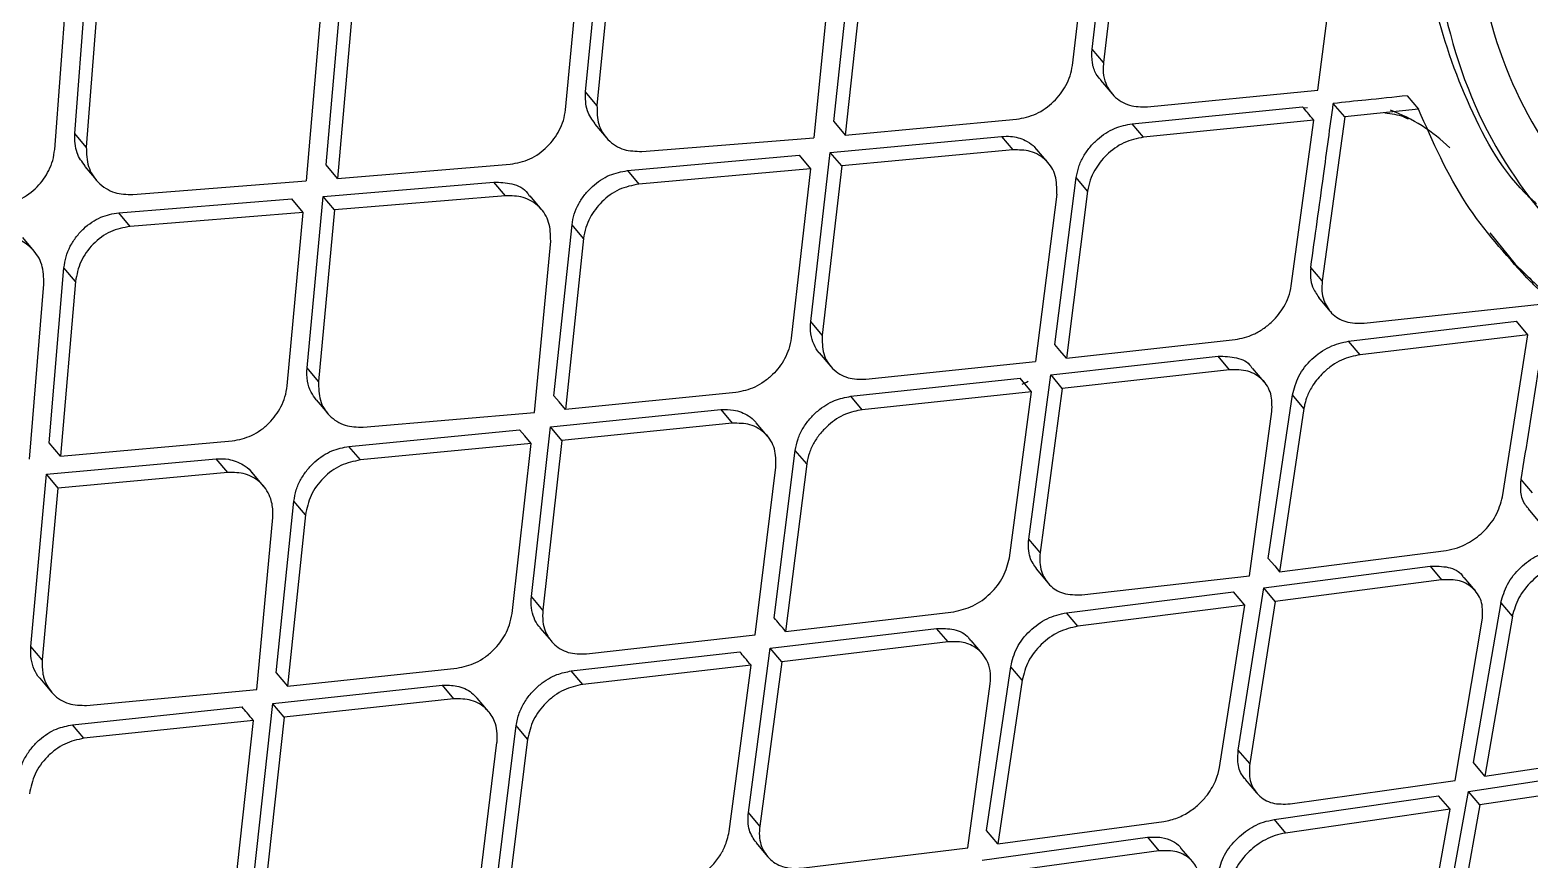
# Model space of a CAD drawing. Extents: x 0 to 84, y -21 to 126.
# Drawn here: x 11.04 to 12.407, y 64.522 to 65.278 of the extents above; entities that cross this region are included whole.
import ezdxf

# ---------------------------------------------------------------- set-up
doc = ezdxf.new("R2010")
doc.units = 0
doc.header["$MEASUREMENT"] = 0
doc.layers.add('1', color=4, linetype='Continuous')

# ---------------------------------------------------------------- blocks, each defined once
blk = doc.blocks.new('PRODIGY')
at = {"layer": '1', "color": 3, "linetype": 'Continuous', "lineweight": 25}
for p, q in [((12.0082, 65.2607), (12.0264, 65.4145)), ((12.0368, 65.4022), (12.0186, 65.2484)), ((11.9903, 65.2458), (12.0083, 65.3998)), ((11.5465, 65.2217), (11.5616, 65.3774)), ((12.214, 65.2234), (12.2337, 65.3755)), ((11.5282, 65.2054), (11.5433, 65.3628)), ((11.572, 65.365), (11.5569, 65.2093)), ((11.7727, 65.1947), (11.7896, 65.3499)), ((11.0809, 65.1838), (11.0931, 65.3445)), ((11.77, 65.3355), (11.7547, 65.1798)), ((11.8001, 65.3376), (11.7832, 65.1823)), ((11.0626, 65.1692), (11.0747, 65.3302)), ((11.1037, 65.3321), (11.0914, 65.1714)), ((11.3099, 65.1552), (11.3238, 65.314)), ((11.3055, 65.2995), (11.2917, 65.1405)), ((11.3343, 65.3015), (11.3203, 65.1428)), ((12.0186, 65.2484), (12.0082, 65.2607)), ((12.0159, 65.2324), (12.0264, 65.22)), ((12.0586, 65.2081), (12.214, 65.2234)), ((11.5569, 65.2093), (11.5465, 65.2217)), ((12.2385, 65.1988), (12.2281, 65.2111)), ((12.2955, 65.2182), (12.3058, 65.2058)), ((11.7832, 65.1823), (11.9394, 65.1967)), ((12.0448, 65.1927), (12.2, 65.2082)), ((12.2009, 65.2072), (12.2047, 65.2076)), ((12.2385, 65.1988), (12.218, 65.0495)), ((12.3058, 65.2058), (12.2385, 65.1988)), ((11.0914, 65.1714), (11.0808, 65.1838)), ((11.5549, 65.1924), (11.5653, 65.1801)), ((11.7727, 65.1947), (11.7832, 65.1823)), ((12.0552, 65.1803), (12.0448, 65.1927)), ((12.2104, 65.1959), (12.0552, 65.1803)), ((12.1898, 65.045), (12.2104, 65.1959)), ((11.5977, 65.1674), (11.7547, 65.1798)), ((11.7696, 65.1665), (11.9256, 65.1811)), ((11.9361, 65.1688), (11.78, 65.1542)), ((11.9256, 65.1811), (11.9361, 65.1688)), ((11.9683, 65.1569), (11.958, 65.1691)), ((11.3203, 65.1428), (11.3099, 65.1552)), ((11.3203, 65.1428), (11.4778, 65.1558)), ((11.5846, 65.15), (11.7412, 65.164)), ((11.7412, 65.164), (11.7516, 65.1516)), ((11.7518, 65.0123), (11.7696, 65.1665)), ((11.78, 65.1542), (11.7696, 65.1665)), ((11.0899, 65.1538), (11.1004, 65.1414)), ((11.5847, 65.15), (11.5951, 65.1376)), ((11.7516, 65.1516), (11.5951, 65.1376)), ((11.7516, 65.1516), (11.734, 64.9972)), ((11.78, 65.1542), (11.7622, 65)), ((11.9744, 64.9914), (11.9938, 65.1436)), ((12.0042, 65.1313), (11.9938, 65.1436)), ((11.1338, 65.1281), (11.2917, 65.1405)), ((11.3073, 65.1265), (11.463, 65.1395)), ((11.4735, 65.1271), (11.463, 65.1395)), ((11.976, 65.1285), (11.9567, 64.9761)), ((12.0042, 65.1313), (11.9848, 64.9791)), ((11.1209, 65.1116), (11.2787, 65.1242)), ((11.2891, 65.1117), (11.2787, 65.1242)), ((11.2926, 64.9702), (11.3073, 65.1265)), ((11.3177, 65.1141), (11.3031, 64.9578)), ((11.3177, 65.1141), (11.3073, 65.1265)), ((11.4735, 65.1271), (11.3177, 65.1141)), ((11.5063, 65.1145), (11.4959, 65.1269)), ((11.1314, 65.0991), (11.1209, 65.1116)), ((11.2891, 65.1117), (11.1314, 65.0991)), ((11.2745, 64.9538), (11.2891, 65.1117)), ((11.5177, 64.9446), (11.5342, 65.1004)), ((11.5446, 65.088), (11.5342, 65.1004)), ((11.0439, 65.0765), (11.0334, 65.089)), ((11.5446, 65.088), (11.5281, 64.9323)), ((12.3708, 65.0933), (12.394, 65.0646)), ((11.4999, 64.9295), (11.5147, 65.0858)), ((11.0575, 64.902), (11.071, 65.0613)), ((11.0815, 65.0489), (11.071, 65.0613)), ((12.218, 65.0495), (12.2076, 65.0618)), ((12.4044, 65.0523), (12.394, 65.0646)), ((11.0395, 64.8871), (11.0528, 65.0466)), ((11.0815, 65.0489), (11.068, 64.8896)), ((12.2147, 65.0342), (12.2251, 65.0219)), ((12.2562, 65.0108), (12.428, 65.0294)), ((11.7622, 65), (11.7518, 65.0123)), ((12.2421, 64.9945), (12.3951, 65.0127)), ((12.4055, 65.0004), (12.3951, 65.0127)), ((11.9848, 64.9791), (12.1388, 64.996)), ((12.2525, 64.9822), (12.2421, 64.9945)), ((12.4055, 65.0004), (12.2525, 64.9822)), ((12.3823, 64.8526), (12.4055, 65.0004)), ((11.7595, 64.9839), (11.77, 64.9715)), ((11.9707, 64.9639), (12.1232, 64.9808)), ((12.1336, 64.9685), (12.1232, 64.9808)), ((11.3031, 64.9578), (11.2926, 64.9702)), ((11.8021, 64.9598), (11.9567, 64.9761)), ((11.9505, 64.8142), (11.9707, 64.9639)), ((11.9811, 64.9515), (11.9708, 64.9638)), ((12.1336, 64.9685), (11.9811, 64.9515)), ((12.1652, 64.9574), (12.1548, 64.9697)), ((11.7883, 64.9443), (11.9427, 64.9608)), ((11.9531, 64.9485), (11.9427, 64.9608)), ((11.9811, 64.9515), (11.9609, 64.8019)), ((11.3009, 64.9411), (11.3115, 64.9286)), ((11.6835, 64.9477), (11.5281, 64.9323)), ((11.7987, 64.932), (11.7883, 64.9443)), ((11.9531, 64.9485), (11.7987, 64.932)), ((11.9329, 64.7972), (11.9531, 64.9485)), ((12.1689, 64.7966), (12.191, 64.9456)), ((12.2014, 64.9333), (12.191, 64.9456)), ((11.3437, 64.9162), (11.4999, 64.9295)), ((11.5146, 64.9164), (11.6698, 64.9321)), ((11.6698, 64.9321), (11.6802, 64.9197)), ((12.1516, 64.7808), (12.1722, 64.9303)), ((12.2014, 64.9333), (12.1792, 64.7843)), ((11.3307, 64.8986), (11.4864, 64.9137)), ((11.4972, 64.7618), (11.5146, 64.9164)), ((11.525, 64.9041), (11.5146, 64.9164)), ((11.6802, 64.9197), (11.525, 64.9041)), ((11.7124, 64.908), (11.702, 64.9202)), ((11.068, 64.8896), (11.0575, 64.902)), ((11.068, 64.8896), (11.2245, 64.9036)), ((11.3412, 64.8863), (11.3307, 64.8986)), ((11.4968, 64.9013), (11.3412, 64.8863)), ((11.4795, 64.7465), (11.4968, 64.9013)), ((11.525, 64.9041), (11.5076, 64.7495)), ((11.055, 64.8732), (11.2098, 64.8873)), ((11.2203, 64.8749), (11.2098, 64.8873)), ((11.7185, 64.7424), (11.7377, 64.8949)), ((11.7481, 64.8826), (11.7289, 64.73)), ((11.7481, 64.8826), (11.7377, 64.8949)), ((11.0408, 64.7164), (11.055, 64.8732)), ((11.055, 64.8731), (11.0655, 64.8607)), ((11.2203, 64.8749), (11.0655, 64.8607)), ((11.253, 64.8625), (11.2426, 64.8748)), ((11.701, 64.7268), (11.72, 64.8796)), ((12.4098, 64.8562), (12.3994, 64.8685)), ((11.0655, 64.8607), (11.0512, 64.704)), ((11.2645, 64.6924), (11.2807, 64.8486)), ((11.2911, 64.8362), (11.2807, 64.8486)), ((12.4058, 64.8417), (12.4162, 64.8294)), ((11.2468, 64.6771), (11.2614, 64.8338)), ((11.2911, 64.8362), (11.2749, 64.6801)), ((11.9609, 64.8019), (11.9505, 64.8142)), ((12.1792, 64.7843), (12.3311, 64.8038)), ((11.9576, 64.7866), (11.968, 64.7743)), ((12.1647, 64.7697), (12.3164, 64.7894)), ((12.3164, 64.7894), (12.3268, 64.7771)), ((11.9989, 64.7634), (12.1516, 64.7808)), ((12.3268, 64.7771), (12.1751, 64.7574)), ((12.3577, 64.7669), (12.3473, 64.7792)), ((11.9849, 64.7471), (12.1371, 64.7661)), ((12.1475, 64.7538), (12.1371, 64.7661)), ((12.1415, 64.6219), (12.1647, 64.7697)), ((12.1751, 64.7574), (12.1648, 64.7696)), ((11.7289, 64.73), (11.8822, 64.7479)), ((11.9952, 64.7348), (11.9849, 64.7471)), ((12.1475, 64.7538), (11.9952, 64.7348)), ((12.1245, 64.6059), (12.1475, 64.7538)), ((12.1751, 64.7574), (12.1519, 64.6096)), ((12.356, 64.6105), (12.381, 64.7563)), ((12.3914, 64.7439), (12.381, 64.7562)), ((11.5049, 64.7334), (11.5153, 64.7211)), ((11.7149, 64.7148), (11.8665, 64.7327)), ((11.8769, 64.7204), (11.8665, 64.7327)), ((12.3392, 64.5942), (12.3639, 64.7402)), ((12.3914, 64.7439), (12.3664, 64.5982)), ((11.5473, 64.7095), (11.701, 64.7268)), ((11.8769, 64.7204), (11.7253, 64.7024)), ((11.9083, 64.7096), (11.8979, 64.7218)), ((11.0512, 64.704), (11.0408, 64.7164)), ((11.5335, 64.694), (11.6871, 64.7115)), ((11.6949, 64.5649), (11.7149, 64.7148)), ((11.7253, 64.7024), (11.7149, 64.7147)), ((11.2645, 64.6924), (11.2749, 64.6801)), ((11.2749, 64.6801), (11.4293, 64.6966)), ((11.5439, 64.6817), (11.5335, 64.694)), ((11.6975, 64.6992), (11.5439, 64.6817)), ((11.6774, 64.5477), (11.6975, 64.6992)), ((11.7253, 64.7024), (11.7053, 64.5526)), ((11.912, 64.5487), (11.9341, 64.6979)), ((11.9445, 64.6856), (11.9341, 64.6979)), ((11.0491, 64.6873), (11.0596, 64.6748)), ((11.0917, 64.6626), (11.2468, 64.6771)), ((11.2615, 64.6642), (11.4157, 64.6809)), ((11.4157, 64.6809), (11.4261, 64.6686)), ((11.8949, 64.5327), (11.9154, 64.6824)), ((11.9445, 64.6856), (11.9224, 64.5364)), ((11.2443, 64.5092), (11.2615, 64.6642)), ((11.2719, 64.6518), (11.2615, 64.6641)), ((11.4261, 64.6686), (11.2719, 64.6518)), ((11.4581, 64.657), (11.4477, 64.6693)), ((11.0787, 64.645), (11.2334, 64.6612)), ((11.2719, 64.6518), (11.2547, 64.4969)), ((11.0892, 64.6326), (11.0788, 64.6449)), ((11.2438, 64.6488), (11.0892, 64.6326)), ((11.2269, 64.4937), (11.2438, 64.6488)), ((11.4642, 64.4914), (11.4832, 64.6442)), ((11.4936, 64.6318), (11.4832, 64.6442)), ((11.4469, 64.4757), (11.4657, 64.6287)), ((11.4936, 64.6318), (11.4746, 64.4791)), ((12.1519, 64.6096), (12.1415, 64.6219)), ((12.3664, 64.5982), (12.356, 64.6105)), ((12.3664, 64.5982), (12.5161, 64.6204)), ((12.1478, 64.5952), (12.1582, 64.5828)), ((12.3514, 64.5842), (12.4994, 64.6064)), ((12.1889, 64.5728), (12.3392, 64.5942)), ((12.3255, 64.4412), (12.3514, 64.5842)), ((12.3618, 64.5719), (12.3514, 64.5842)), ((12.5098, 64.594), (12.3618, 64.5719)), ((12.1741, 64.5586), (12.3241, 64.5802)), ((12.3346, 64.5679), (12.1845, 64.5462)), ((12.3086, 64.4233), (12.3346, 64.5679)), ((12.3346, 64.5679), (12.3241, 64.5802)), ((12.3618, 64.5719), (12.3359, 64.4289)), ((11.7053, 64.5526), (11.6949, 64.5649)), ((11.9224, 64.5364), (12.0735, 64.5568)), ((12.1741, 64.5585), (12.1845, 64.5462)), ((11.9079, 64.5217), (12.0589, 64.5424)), ((11.9224, 64.5364), (11.912, 64.5487)), ((12.0589, 64.5424), (12.0692, 64.5301)), ((11.7019, 64.5373), (11.7123, 64.525)), ((11.7431, 64.5143), (11.8949, 64.5327)), ((12.0692, 64.5301), (11.9183, 64.5094)), ((12.1, 64.5199), (12.0895, 64.5323))]:
    blk.add_line(p, q, dxfattribs=at)
at = {"layer": '1', "color": 3, "linetype": 'Continuous', "lineweight": 25, "flags": 128}
for points in [[(11.9848, 64.9791), (11.9789, 64.986), (11.9744, 64.9914)], [(11.9445, 64.9552), (11.9486, 64.9573), (11.9501, 64.9581)], [(11.5281, 64.9323), (11.5223, 64.9392), (11.5177, 64.9446)], [(11.4968, 64.9013), (11.491, 64.9082), (11.4864, 64.9137)], [(12.1689, 64.7966), (12.1747, 64.7897), (12.1792, 64.7843)], [(11.5076, 64.7495), (11.5017, 64.7564), (11.4972, 64.7618)]]:
    blk.add_lwpolyline(points, dxfattribs=at)
at = {"layer": '1', "color": 3, "linetype": 'Continuous', "lineweight": 25}
blk.add_arc((12.2282, 65.063), 0.1511, 45.4481, 69.8765, dxfattribs=at)
for points, knots in [([(9.9071, 61.4994), (10.0344, 61.6178), (10.2936, 61.8591), (10.674, 62.2138), (11.0381, 62.5536), (11.3708, 62.8642), (11.6721, 63.1456), (11.9421, 63.3978), (12.2073, 63.6454), (12.4768, 63.8969), (12.7617, 64.1627), (13.0468, 64.4283), (13.3194, 64.6822), (13.5794, 64.9241), (13.829, 65.1563), (14.0937, 65.4023), (14.3852, 65.673), (14.7122, 65.9766), (15.0677, 66.3063), (15.4502, 66.6609), (15.8584, 67.0394), (16.2987, 67.448), (16.7561, 67.8725), (17.0665, 68.1614), (17.2195, 68.3038)], [0, 0, 0, 0, 0.052205, 0.106329, 0.156158, 0.201702, 0.242965, 0.279941, 0.312633, 0.351893, 0.390616, 0.429625, 0.468921, 0.502488, 0.536262, 0.571311, 0.611052, 0.65574, 0.705379, 0.756722, 0.812476, 0.872629, 0.937199, 1, 1, 1, 1]), ([(18.6647, 67.4283), (18.3332, 67.2006), (17.6736, 66.7476), (16.7295, 66.0094), (15.8109, 65.2516), (14.9176, 64.4679), (14.0492, 63.67), (13.2016, 62.8605), (12.3829, 62.0294), (11.5877, 61.1661), (11.0913, 60.5598), (10.8417, 60.2549)], [0, 0, 0, 0, 0.113392, 0.225638, 0.337341, 0.448782, 0.560232, 0.669481, 0.778832, 0.888787, 1, 1, 1, 1]), ([(19.1252, 66.9306), (18.9895, 66.8481), (18.7154, 66.6813), (18.3058, 66.4177), (17.8928, 66.1409), (17.4774, 65.8497), (17.0718, 65.5528), (16.6068, 65.1982), (16.0781, 64.7748), (15.4721, 64.2613), (14.935, 63.7807), (14.4755, 63.352), (14.1031, 62.9927), (13.7483, 62.6382), (13.411, 62.2891), (13.081, 61.9352), (12.6875, 61.4971), (12.2391, 60.9706), (11.7529, 60.3642), (11.4503, 59.9542), (11.3012, 59.7521)], [0, 0, 0, 0, 0.044709, 0.090349, 0.13691, 0.184379, 0.232745, 0.277954, 0.348418, 0.422679, 0.500679, 0.550525, 0.598903, 0.645795, 0.691185, 0.735062, 0.781563, 0.856423, 0.929252, 1, 1, 1, 1]), ([(12.4134, 65.1195), (12.4098, 65.1229), (12.3823, 65.1482), (12.348, 65.2125), (12.3146, 65.3097), (12.3048, 65.4183), (12.3175, 65.5319), (12.3525, 65.6462), (12.4088, 65.756), (12.4846, 65.8573), (12.5769, 65.9457), (12.6823, 66.0183), (12.7966, 66.0721), (12.9153, 66.1053), (13.0336, 66.117), (13.1464, 66.1072), (13.2499, 66.0765), (13.3366, 66.025), (13.3892, 65.9828), (13.406, 65.9553), (13.4061, 65.9551)], [0, 0, 0, 0, 0.009404, 0.071438, 0.133111, 0.195129, 0.256964, 0.318798, 0.380803, 0.442482, 0.504527, 0.566259, 0.628177, 0.690145, 0.751898, 0.813932, 0.875594, 0.937608, 0.999438, 1, 1, 1, 1]), ([(13.4428, 65.4517), (13.417, 65.4047), (13.3654, 65.3109), (13.2488, 65.1853), (13.1131, 65.0816), (12.9638, 65.0077), (12.8115, 64.9694), (12.6657, 64.9701), (12.5359, 65.0104), (12.4299, 65.0877), (12.3549, 65.1975), (12.3162, 65.3323), (12.3174, 65.4821), (12.3591, 65.6354), (12.4388, 65.7811), (12.5519, 65.9086), (12.6903, 66.0094), (12.8449, 66.0767), (13.0044, 66.1066), (13.1573, 66.098), (13.2925, 66.0518), (13.4002, 65.972), (13.4733, 65.8645), (13.5058, 65.7363), (13.4994, 65.5953), (13.4617, 65.4995), (13.4428, 65.4517)], [0, 0, 0, 0, 0.041607, 0.083242, 0.124869, 0.166464, 0.208051, 0.249701, 0.291426, 0.333201, 0.37497, 0.4167, 0.458391, 0.500024, 0.541607, 0.583193, 0.624799, 0.666416, 0.708056, 0.749714, 0.791382, 0.833125, 0.874939, 0.916728, 0.958401, 1, 1, 1, 1]), ([(13.4108, 65.456), (13.3867, 65.4119), (13.3383, 65.3237), (13.2289, 65.2058), (13.1014, 65.1085), (12.9612, 65.0393), (12.8181, 65.0036), (12.681, 65.0046), (12.559, 65.0427), (12.4595, 65.1153), (12.3891, 65.2183), (12.353, 65.3446), (12.3543, 65.4849), (12.3936, 65.6285), (12.4685, 65.7651), (12.5746, 65.8847), (12.7046, 65.9794), (12.8495, 66.0427), (12.999, 66.071), (13.1423, 66.0632), (13.269, 66.02), (13.3701, 65.9452), (13.4388, 65.8441), (13.4695, 65.7236), (13.4637, 65.591), (13.4284, 65.501), (13.4108, 65.456)], [0, 0, 0, 0, 0.04161, 0.083271, 0.124923, 0.166513, 0.208078, 0.24971, 0.291446, 0.33324, 0.375013, 0.41673, 0.458406, 0.500035, 0.541625, 0.583217, 0.624827, 0.666452, 0.708096, 0.749746, 0.791398, 0.83314, 0.874969, 0.916762, 0.958421, 1, 1, 1, 1]), ([(12.0161, 65.2326), (12.0147, 65.2343), (12.011, 65.2387), (12.0078, 65.2483), (12.0081, 65.2565), (12.0082, 65.2607)], [0, 0, 0, 0, 0.231321, 0.597074, 1, 1, 1, 1]), ([(11.9394, 65.1967), (11.9454, 65.1979), (11.9575, 65.2004), (11.9737, 65.212), (11.9835, 65.2249), (11.9886, 65.2364), (11.9897, 65.2426), (11.9903, 65.2458)], [0, 0, 0, 0, 0.250153, 0.499253, 0.7367, 0.865244, 1, 1, 1, 1]), ([(12.0186, 65.2484), (12.0185, 65.2462), (12.018, 65.2404), (12.0199, 65.2294), (12.0259, 65.2193), (12.0345, 65.2127), (12.0444, 65.2082), (12.0531, 65.2081), (12.0586, 65.2081)], [0, 0, 0, 0, 0.093391, 0.250691, 0.499941, 0.634934, 0.763452, 1, 1, 1, 1]), ([(11.5553, 65.1927), (11.5525, 65.1965), (11.5464, 65.2046), (11.5464, 65.2157), (11.5465, 65.2217)], [0, 0, 0, 0, 0.457675, 1, 1, 1, 1]), ([(12.2076, 65.0618), (12.2115, 65.0896), (12.2184, 65.1393), (12.2252, 65.1892), (12.2281, 65.2111)], [0, 0, 0, 0, 0.559997, 1, 1, 1, 1]), ([(12.2955, 65.2182), (12.2829, 65.2168), (12.2605, 65.2145), (12.238, 65.2122), (12.2281, 65.2111)], [0, 0, 0, 0, 0.560001, 1, 1, 1, 1]), ([(11.4778, 65.1558), (11.4839, 65.1569), (11.496, 65.1593), (11.5121, 65.171), (11.5217, 65.1841), (11.5267, 65.1958), (11.5277, 65.2022), (11.5282, 65.2054)], [0, 0, 0, 0, 0.249133, 0.499387, 0.735144, 0.864043, 1, 1, 1, 1]), ([(11.5569, 65.2093), (11.557, 65.2034), (11.5572, 65.1916), (11.5648, 65.1795), (11.5735, 65.1726), (11.5836, 65.1678), (11.5922, 65.1676), (11.5977, 65.1674)], [0, 0, 0, 0, 0.249772, 0.499296, 0.636024, 0.765204, 1, 1, 1, 1]), ([(12.2104, 65.1959), (12.2084, 65.1982), (12.205, 65.2023), (12.2015, 65.2064), (12.2, 65.2082)], [0, 0, 0, 0, 0.5600151, 1, 1, 1, 1]), ([(12.275, 65.2026), (12.2811, 65.2018), (12.2893, 65.2008), (12.295, 65.1977), (12.2964, 65.197)], [0, 0, 0, 0, 0.750469, 1, 1, 1, 1]), ([(12.4044, 65.0523), (12.3849, 65.0739), (12.3442, 65.1187), (12.319, 65.1761), (12.3058, 65.2058)], [0, 0, 0, 0, 0.480998, 1, 1, 1, 1]), ([(11.0904, 65.1541), (11.0875, 65.1579), (11.0811, 65.1663), (11.0809, 65.1776), (11.0808, 65.1838)], [0, 0, 0, 0, 0.453158, 1, 1, 1, 1]), ([(11.9938, 65.1436), (11.9945, 65.1469), (11.9957, 65.1534), (12.0001, 65.1628), (12.0059, 65.1712), (12.015, 65.1806), (12.0282, 65.1894), (12.0394, 65.1916), (12.0448, 65.1927)], [0, 0, 0, 0, 0.140702, 0.276989, 0.408844, 0.536281, 0.77681, 1, 1, 1, 1]), ([(11.0127, 65.1189), (11.0188, 65.1201), (11.031, 65.1224), (11.047, 65.1342), (11.0565, 65.1475), (11.0612, 65.1594), (11.0621, 65.1659), (11.0626, 65.1692)], [0, 0, 0, 0, 0.248773, 0.499587, 0.733972, 0.863105, 1, 1, 1, 1]), ([(11.0914, 65.1714), (11.0916, 65.1653), (11.092, 65.1532), (11.1, 65.1407), (11.109, 65.1335), (11.1194, 65.1286), (11.1281, 65.1283), (11.1338, 65.1281)], [0, 0, 0, 0, 0.249576, 0.49907, 0.636249, 0.765602, 1, 1, 1, 1]), ([(11.9256, 65.1811), (11.9285, 65.1812), (11.9361, 65.1815), (11.9461, 65.1785), (11.9539, 65.1738), (11.9567, 65.1702), (11.9577, 65.1689)], [0, 0, 0, 0, 0.218409, 0.598577, 0.850215, 1, 1, 1, 1]), ([(11.976, 65.1285), (11.9761, 65.1343), (11.9761, 65.1458), (11.9687, 65.1577), (11.96, 65.1643), (11.95, 65.1687), (11.9415, 65.1688), (11.9361, 65.1688)], [0, 0, 0, 0, 0.249858, 0.499345, 0.639015, 0.769172, 1, 1, 1, 1]), ([(12.0552, 65.1803), (12.0491, 65.1791), (12.0371, 65.1766), (12.0212, 65.1651), (12.0115, 65.1526), (12.0061, 65.1411), (12.0049, 65.1347), (12.0042, 65.1313)], [0, 0, 0, 0, 0.251327, 0.499125, 0.724404, 0.856026, 1, 1, 1, 1]), ([(11.5342, 65.1004), (11.5347, 65.1037), (11.5358, 65.1103), (11.54, 65.1197), (11.5456, 65.1283), (11.5546, 65.1378), (11.5678, 65.1468), (11.5792, 65.1489), (11.5846, 65.15)], [0, 0, 0, 0, 0.139312, 0.274553, 0.40573, 0.532895, 0.774203, 1, 1, 1, 1]), ([(11.463, 65.1395), (11.4685, 65.1393), (11.48, 65.1389), (11.4915, 65.1333), (11.4948, 65.1275), (11.4954, 65.1265)], [0, 0, 0, 0, 0.43469, 0.906394, 1, 1, 1, 1]), ([(11.5951, 65.1376), (11.589, 65.1364), (11.5769, 65.134), (11.5609, 65.1224), (11.5514, 65.1095), (11.5463, 65.0978), (11.5452, 65.0914), (11.5446, 65.088)], [0, 0, 0, 0, 0.250706, 0.499281, 0.728501, 0.859055, 1, 1, 1, 1]), ([(11.5147, 65.0858), (11.5146, 65.0916), (11.5143, 65.1034), (11.5066, 65.1154), (11.4977, 65.1222), (11.4876, 65.1269), (11.479, 65.127), (11.4735, 65.1271)], [0, 0, 0, 0, 0.249723, 0.49923, 0.638369, 0.768345, 1, 1, 1, 1]), ([(11.071, 65.0613), (11.0715, 65.0647), (11.0725, 65.0714), (11.0765, 65.081), (11.082, 65.0897), (11.0908, 65.0994), (11.104, 65.1085), (11.1154, 65.1106), (11.1209, 65.1116)], [0, 0, 0, 0, 0.139539, 0.274883, 0.406055, 0.533142, 0.774205, 1, 1, 1, 1]), ([(11.0528, 65.0466), (11.0526, 65.0527), (11.0522, 65.0648), (11.0435, 65.0784), (11.0324, 65.0863), (11.0223, 65.0895), (11.0151, 65.0903), (11.0116, 65.0899), (11.0105, 65.0898)], [0, 0, 0, 0, 0.249429, 0.498599, 0.699188, 0.849669, 0.949878, 1, 1, 1, 1]), ([(11.1314, 65.0991), (11.1253, 65.0979), (11.1131, 65.0956), (11.0969, 65.0835), (11.0851, 65.0673), (11.0827, 65.055), (11.0815, 65.0489)], [0, 0, 0, 0, 0.250651, 0.500188, 0.749842, 1, 1, 1, 1]), ([(12.2076, 65.0618), (12.2074, 65.0586), (12.2069, 65.0524), (12.2089, 65.0427), (12.2128, 65.0375), (12.215, 65.0344)], [0, 0, 0, 0, 0.3092567, 0.5928392, 1, 1, 1, 1]), ([(12.394, 65.0646), (12.3984, 65.0603), (12.4063, 65.0527), (12.4142, 65.0451), (12.4176, 65.0417)], [0, 0, 0, 0, 0.56003, 1, 1, 1, 1]), ([(12.218, 65.0495), (12.2178, 65.0463), (12.2173, 65.0402), (12.2196, 65.0298), (12.226, 65.0192), (12.239, 65.0109), (12.2504, 65.0108), (12.2562, 65.0108)], [0, 0, 0, 0, 0.14025, 0.270661, 0.500914, 0.748065, 1, 1, 1, 1]), ([(12.428, 65.0294), (12.4236, 65.0337), (12.4157, 65.0413), (12.4079, 65.0489), (12.4044, 65.0523)], [0, 0, 0, 0, 0.559999, 1, 1, 1, 1]), ([(12.1388, 64.996), (12.1444, 64.9972), (12.1531, 64.999), (12.1643, 65.0056), (12.1743, 65.0136), (12.1823, 65.0238), (12.1878, 65.0351), (12.1892, 65.0416), (12.1898, 65.045)], [0, 0, 0, 0, 0.233472, 0.362638, 0.499779, 0.720696, 0.853147, 1, 1, 1, 1]), ([(12.3994, 64.8685), (12.4044, 64.8997), (12.413, 64.9531), (12.4213, 65.0068), (12.4248, 65.0291)], [0, 0, 0, 0, 0.584738, 1, 1, 1, 1]), ([(11.7595, 64.9839), (11.7595, 64.9839), (11.7574, 64.9861), (11.7544, 64.9916), (11.7513, 65.0011), (11.7516, 65.0085), (11.7518, 65.0123)], [0, 0, 0, 0, 0.0006771, 0.3095129, 0.642604, 1, 1, 1, 1]), ([(11.734, 64.9972), (11.7334, 64.9939), (11.7323, 64.9875), (11.7271, 64.976), (11.7193, 64.9656), (11.7095, 64.9575), (11.6983, 64.9507), (11.6894, 64.9489), (11.6835, 64.9477)], [0, 0, 0, 0, 0.138968, 0.268808, 0.50013, 0.629142, 0.755728, 1, 1, 1, 1]), ([(11.7622, 65), (11.7622, 64.9942), (11.7622, 64.9826), (11.7695, 64.9709), (11.778, 64.9644), (11.7878, 64.9598), (11.7965, 64.9598), (11.8021, 64.9598)], [0, 0, 0, 0, 0.24991, 0.499419, 0.631184, 0.758696, 1, 1, 1, 1]), ([(12.191, 64.9456), (12.1925, 64.9514), (12.1955, 64.963), (12.208, 64.9786), (12.2243, 64.9905), (12.2361, 64.9932), (12.2421, 64.9945)], [0, 0, 0, 0, 0.249992, 0.499989, 0.750017, 1, 1, 1, 1]), ([(12.1232, 64.9808), (12.1288, 64.9807), (12.1402, 64.9805), (12.1511, 64.9753), (12.1539, 64.9701), (12.1544, 64.9693)], [0, 0, 0, 0, 0.459433, 0.918862, 1, 1, 1, 1]), ([(12.2525, 64.9822), (12.2468, 64.981), (12.2381, 64.9791), (12.2269, 64.9725), (12.2177, 64.965), (12.2098, 64.9555), (12.2046, 64.9456), (12.2023, 64.9385), (12.2017, 64.9347), (12.2014, 64.9333)], [0, 0, 0, 0, 0.23713, 0.365282, 0.49946, 0.689013, 0.835746, 0.939438, 1, 1, 1, 1]), ([(13.4874, 64.9679), (13.0503, 64.5586), (12.3785, 63.9295), (11.1802, 62.783), (10.4172, 62.0482), (9.8858, 61.5364)], [0, 0, 0, 0, 0.360925, 0.554871, 1, 1, 1, 1]), ([(11.301, 64.9412), (11.2994, 64.9434), (11.2956, 64.9483), (11.2924, 64.9582), (11.2925, 64.9661), (11.2926, 64.9702)], [0, 0, 0, 0, 0.2777445, 0.6238045, 1, 1, 1, 1]), ([(12.1722, 64.9303), (12.1723, 64.9359), (12.1725, 64.947), (12.1642, 64.9601), (12.1509, 64.9684), (12.1393, 64.9685), (12.1336, 64.9685)], [0, 0, 0, 0, 0.250014, 0.500002, 0.74999, 1, 1, 1, 1]), ([(11.2245, 64.9036), (11.2305, 64.9048), (11.2395, 64.9066), (11.2507, 64.9134), (11.2604, 64.9216), (11.268, 64.9322), (11.273, 64.944), (11.274, 64.9504), (11.2745, 64.9538)], [0, 0, 0, 0, 0.24606, 0.372156, 0.500019, 0.731441, 0.861176, 1, 1, 1, 1]), ([(11.3031, 64.9578), (11.3032, 64.9519), (11.3034, 64.9402), (11.3109, 64.9281), (11.3195, 64.9213), (11.3295, 64.9165), (11.3381, 64.9163), (11.3437, 64.9162)], [0, 0, 0, 0, 0.249791, 0.499296, 0.633421, 0.76172, 1, 1, 1, 1]), ([(11.7377, 64.8949), (11.7384, 64.8984), (11.7397, 64.9053), (11.7444, 64.9151), (11.7506, 64.9237), (11.7599, 64.933), (11.7727, 64.9412), (11.7833, 64.9433), (11.7883, 64.9443)], [0, 0, 0, 0, 0.149802, 0.29257, 0.428301, 0.557022, 0.792371, 1, 1, 1, 1]), ([(11.6698, 64.9321), (11.6738, 64.9322), (11.683, 64.9324), (11.6935, 64.9278), (11.7, 64.9231), (11.7017, 64.9205), (11.7019, 64.9202)], [0, 0, 0, 0, 0.311527, 0.722752, 0.966848, 1, 1, 1, 1]), ([(11.7987, 64.932), (11.7935, 64.931), (11.7827, 64.9288), (11.7697, 64.9202), (11.7605, 64.9108), (11.7546, 64.9023), (11.75, 64.8927), (11.7487, 64.886), (11.7481, 64.8826)], [0, 0, 0, 0, 0.215417, 0.453363, 0.581442, 0.715231, 0.85476, 1, 1, 1, 1]), ([(11.72, 64.8796), (11.7201, 64.8854), (11.7201, 64.8969), (11.7128, 64.9087), (11.7042, 64.9152), (11.6943, 64.9197), (11.6858, 64.9197), (11.6802, 64.9197)], [0, 0, 0, 0, 0.249888, 0.49943, 0.634658, 0.763364, 1, 1, 1, 1]), ([(11.2807, 64.8486), (11.2812, 64.852), (11.2823, 64.8588), (11.2867, 64.8686), (11.2925, 64.8773), (11.3016, 64.8867), (11.3145, 64.8955), (11.3255, 64.8976), (11.3307, 64.8986)], [0, 0, 0, 0, 0.144706, 0.283796, 0.417301, 0.545226, 0.783429, 1, 1, 1, 1]), ([(11.2098, 64.8873), (11.2136, 64.8873), (11.2225, 64.8875), (11.2331, 64.883), (11.24, 64.8782), (11.242, 64.8752), (11.2424, 64.8746)], [0, 0, 0, 0, 0.2908236, 0.6934029, 0.9376961, 1, 1, 1, 1]), ([(11.3412, 64.8863), (11.3351, 64.885), (11.3231, 64.8825), (11.3069, 64.8705), (11.2949, 64.8543), (11.2924, 64.8422), (11.2911, 64.8362)], [0, 0, 0, 0, 0.24874, 0.499993, 0.749901, 1, 1, 1, 1]), ([(11.2614, 64.8338), (11.2614, 64.8338), (11.2614, 64.834), (11.2614, 64.8344), (11.2615, 64.836), (11.2616, 64.8417), (11.2599, 64.8526), (11.2533, 64.8633), (11.2445, 64.8701), (11.2344, 64.8747), (11.2258, 64.8748), (11.2203, 64.8749)], [0, 0, 0, 0, 0.002179, 0.006175, 0.019547, 0.067874, 0.250463, 0.499729, 0.635765, 0.76463, 1, 1, 1, 1]), ([(12.406, 64.8419), (12.4048, 64.8433), (12.401, 64.8479), (12.3984, 64.8572), (12.3991, 64.8652), (12.3994, 64.8685)], [0, 0, 0, 0, 0.205948, 0.676274, 1, 1, 1, 1]), ([(12.3311, 64.8038), (12.3345, 64.8045), (12.341, 64.8058), (12.3526, 64.811), (12.3654, 64.8203), (12.3775, 64.8354), (12.3807, 64.8468), (12.3823, 64.8526)], [0, 0, 0, 0, 0.146209, 0.278513, 0.500506, 0.746303, 1, 1, 1, 1]), ([(11.958, 64.7869), (11.9555, 64.7903), (11.9498, 64.7978), (11.9503, 64.8084), (11.9505, 64.8142)], [0, 0, 0, 0, 0.446409, 1, 1, 1, 1]), ([(11.9609, 64.8019), (11.9607, 64.7989), (11.9602, 64.793), (11.9623, 64.7825), (11.9687, 64.7717), (11.9817, 64.7634), (11.9931, 64.7634), (11.9989, 64.7634)], [0, 0, 0, 0, 0.134282, 0.262692, 0.500898, 0.744191, 1, 1, 1, 1]), ([(12.3809, 64.7563), (12.3825, 64.7619), (12.3857, 64.7732), (12.3981, 64.7886), (12.4113, 64.7981), (12.4229, 64.8032), (12.429, 64.8044), (12.4322, 64.805)], [0, 0, 0, 0, 0.247232, 0.499481, 0.737299, 0.86567, 1, 1, 1, 1]), ([(11.8822, 64.7479), (11.8881, 64.7493), (11.8999, 64.7521), (11.9161, 64.764), (11.9284, 64.7797), (11.9314, 64.7914), (11.9329, 64.7972)], [0, 0, 0, 0, 0.250013, 0.49999, 0.749995, 1, 1, 1, 1]), ([(12.3164, 64.7894), (12.322, 64.7895), (12.3332, 64.7895), (12.3438, 64.7846), (12.3465, 64.7796), (12.3469, 64.7789)], [0, 0, 0, 0, 0.462239, 0.924497, 1, 1, 1, 1]), ([(12.4426, 64.7926), (12.4395, 64.792), (12.4334, 64.7909), (12.4218, 64.7859), (12.4085, 64.7764), (12.3961, 64.7609), (12.3929, 64.7495), (12.3913, 64.7439)], [0, 0, 0, 0, 0.132789, 0.26065, 0.500394, 0.753206, 1, 1, 1, 1]), ([(12.3639, 64.7402), (12.3642, 64.7457), (12.3648, 64.7566), (12.3569, 64.7694), (12.3439, 64.7774), (12.3325, 64.7772), (12.3268, 64.7771)], [0, 0, 0, 0, 0.250007, 0.500006, 0.749993, 1, 1, 1, 1]), ([(11.505, 64.7336), (11.5046, 64.734), (11.5021, 64.7364), (11.4993, 64.7423), (11.4966, 64.7514), (11.497, 64.7583), (11.4972, 64.7618)], [0, 0, 0, 0, 0.060223, 0.357078, 0.670337, 1, 1, 1, 1]), ([(11.4293, 64.6966), (11.4351, 64.6978), (11.4439, 64.6997), (11.4551, 64.7065), (11.4647, 64.7145), (11.4724, 64.7248), (11.4777, 64.7364), (11.4789, 64.743), (11.4795, 64.7465)], [0, 0, 0, 0, 0.240783, 0.368155, 0.499804, 0.721251, 0.853573, 1, 1, 1, 1]), ([(11.5076, 64.7495), (11.5074, 64.7459), (11.5071, 64.7392), (11.5099, 64.7286), (11.5154, 64.72), (11.5231, 64.714), (11.5329, 64.7095), (11.5416, 64.7095), (11.5473, 64.7095)], [0, 0, 0, 0, 0.15266, 0.287073, 0.50027, 0.628985, 0.755363, 1, 1, 1, 1]), ([(11.9341, 64.6979), (11.9355, 64.7037), (11.9385, 64.7154), (11.9509, 64.731), (11.9671, 64.7429), (11.9789, 64.7457), (11.9849, 64.7471)], [0, 0, 0, 0, 0.249996, 0.499998, 0.749989, 1, 1, 1, 1]), ([(11.7289, 64.73), (11.727, 64.7323), (11.7235, 64.7364), (11.72, 64.7405), (11.7185, 64.7424)], [0, 0, 0, 0, 0.560023, 1, 1, 1, 1]), ([(11.8665, 64.7327), (11.8719, 64.7327), (11.8828, 64.7327), (11.8937, 64.7278), (11.8968, 64.7224), (11.8974, 64.7214)], [0, 0, 0, 0, 0.43864, 0.891035, 1, 1, 1, 1]), ([(11.9952, 64.7348), (11.9893, 64.7334), (11.9775, 64.7306), (11.9613, 64.7187), (11.9489, 64.703), (11.9459, 64.6914), (11.9445, 64.6856)], [0, 0, 0, 0, 0.249984, 0.499999, 0.750001, 1, 1, 1, 1]), ([(11.9154, 64.6824), (11.9156, 64.6864), (11.916, 64.6942), (11.9125, 64.704), (11.9072, 64.7113), (11.8992, 64.7175), (11.8889, 64.7211), (11.8804, 64.7206), (11.8769, 64.7204)], [0, 0, 0, 0, 0.180531, 0.345262, 0.494159, 0.627251, 0.845079, 1, 1, 1, 1]), ([(11.0491, 64.6873), (11.049, 64.6874), (11.0467, 64.6896), (11.0437, 64.6955), (11.0405, 64.7051), (11.0407, 64.7126), (11.0408, 64.7164)], [0, 0, 0, 0, 0.0181418, 0.3226449, 0.6499449, 1, 1, 1, 1]), ([(11.0512, 64.704), (11.0511, 64.6999), (11.051, 64.6946), (11.0523, 64.6891), (11.0544, 64.6821), (11.059, 64.6743), (11.0675, 64.6676), (11.0774, 64.6628), (11.0861, 64.6627), (11.0917, 64.6626)], [0, 0, 0, 0, 0.173702, 0.224312, 0.25061, 0.499855, 0.631555, 0.758947, 1, 1, 1, 1]), ([(11.6975, 64.6992), (11.6955, 64.7015), (11.6921, 64.7056), (11.6886, 64.7097), (11.6871, 64.7115)], [0, 0, 0, 0, 0.560042, 1, 1, 1, 1]), ([(11.4832, 64.6442), (11.484, 64.648), (11.4854, 64.6554), (11.4908, 64.6659), (11.4974, 64.6747), (11.507, 64.6837), (11.5193, 64.6912), (11.5291, 64.6931), (11.5335, 64.694)], [0, 0, 0, 0, 0.162677, 0.314633, 0.45592, 0.586452, 0.814468, 1, 1, 1, 1]), ([(11.4157, 64.6809), (11.4203, 64.681), (11.4302, 64.6811), (11.4412, 64.6762), (11.446, 64.6709), (11.4476, 64.6692)], [0, 0, 0, 0, 0.362149, 0.790342, 1, 1, 1, 1]), ([(11.5439, 64.6817), (11.5381, 64.6804), (11.5293, 64.6785), (11.5181, 64.6717), (11.5081, 64.6632), (11.4978, 64.6496), (11.495, 64.6378), (11.4936, 64.6318)], [0, 0, 0, 0, 0.243791, 0.370636, 0.500448, 0.750107, 1, 1, 1, 1]), ([(11.4658, 64.6287), (11.4659, 64.6323), (11.4663, 64.639), (11.4634, 64.6496), (11.4579, 64.6582), (11.4501, 64.6641), (11.4403, 64.6686), (11.4318, 64.6686), (11.4261, 64.6686)], [0, 0, 0, 0, 0.154433, 0.289427, 0.500305, 0.631887, 0.759191, 1, 1, 1, 1]), ([(11.2438, 64.6488), (11.2419, 64.6511), (11.2384, 64.6552), (11.2349, 64.6594), (11.2334, 64.6612)], [0, 0, 0, 0, 0.560026, 1, 1, 1, 1]), ([(11.0291, 64.5944), (11.0297, 64.5981), (11.0308, 64.6052), (11.0355, 64.6153), (11.0415, 64.6241), (11.0506, 64.6335), (11.0633, 64.6419), (11.0738, 64.644), (11.0787, 64.645)], [0, 0, 0, 0, 0.151282, 0.295092, 0.43145, 0.560323, 0.794792, 1, 1, 1, 1]), ([(11.0892, 64.6326), (11.0833, 64.6313), (11.0743, 64.6294), (11.0633, 64.6225), (11.0533, 64.6139), (11.0433, 64.6002), (11.0408, 64.5881), (11.0395, 64.5821)], [0, 0, 0, 0, 0.24592, 0.37231, 0.500612, 0.750201, 1, 1, 1, 1]), ([(12.148, 64.5953), (12.1471, 64.5964), (12.1433, 64.6007), (12.1405, 64.6098), (12.1412, 64.6183), (12.1415, 64.6219)], [0, 0, 0, 0, 0.16154, 0.643045, 1, 1, 1, 1]), ([(12.1519, 64.6096), (12.1516, 64.6043), (12.1512, 64.5961), (12.155, 64.5869), (12.161, 64.579), (12.172, 64.5723), (12.1832, 64.5727), (12.1889, 64.5728)], [0, 0, 0, 0, 0.239373, 0.367526, 0.500986, 0.750306, 1, 1, 1, 1]), ([(12.0735, 64.5568), (12.0778, 64.5577), (12.0859, 64.5595), (12.0972, 64.5656), (12.1064, 64.573), (12.115, 64.5827), (12.1216, 64.5941), (12.1236, 64.6024), (12.1245, 64.6059)], [0, 0, 0, 0, 0.18145, 0.346846, 0.496154, 0.629382, 0.846674, 1, 1, 1, 1]), ([(11.7022, 64.5376), (11.6997, 64.5411), (11.6942, 64.5487), (11.6946, 64.5593), (11.6949, 64.5649)], [0, 0, 0, 0, 0.4686064, 1, 1, 1, 1]), ([(12.123, 64.5096), (12.1246, 64.5152), (12.1278, 64.5266), (12.14, 64.542), (12.1532, 64.5516), (12.1647, 64.5567), (12.1709, 64.5579), (12.1741, 64.5586)], [0, 0, 0, 0, 0.246035, 0.499572, 0.733967, 0.863158, 1, 1, 1, 1]), ([(11.627, 64.4981), (11.6319, 64.4991), (11.6401, 64.5009), (11.6513, 64.5073), (11.6605, 64.5147), (11.668, 64.5237), (11.6745, 64.5349), (11.6763, 64.5429), (11.6774, 64.5477)], [0, 0, 0, 0, 0.210552, 0.345376, 0.499642, 0.657521, 0.793686, 1, 1, 1, 1]), ([(11.7053, 64.5526), (11.705, 64.5496), (11.7046, 64.5438), (11.7066, 64.5333), (11.7129, 64.5225), (11.7237, 64.516), (11.7341, 64.5138), (11.7401, 64.5141), (11.7431, 64.5143)], [0, 0, 0, 0, 0.130742, 0.257879, 0.500255, 0.739731, 0.867393, 1, 1, 1, 1]), ([(12.0589, 64.5424), (12.0632, 64.5426), (12.0714, 64.5431), (12.0813, 64.5394), (12.0871, 64.5356), (12.0891, 64.5327), (12.0894, 64.5322)], [0, 0, 0, 0, 0.3501124, 0.6663363, 0.9486293, 1, 1, 1, 1]), ([(12.1845, 64.5462), (12.1813, 64.5456), (12.1752, 64.5444), (12.1637, 64.5393), (12.1505, 64.5297), (12.1382, 64.5142), (12.135, 64.5029), (12.1335, 64.4973)], [0, 0, 0, 0, 0.135222, 0.263849, 0.500373, 0.754067, 1, 1, 1, 1]), ([(12.1062, 64.4934), (12.1065, 64.4988), (12.1071, 64.5098), (12.0993, 64.5225), (12.0863, 64.5305), (12.0749, 64.5302), (12.0692, 64.5301)], [0, 0, 0, 0, 0.250006, 0.499988, 0.749999, 1, 1, 1, 1])]:
    blk.add_open_spline(points, degree=3, knots=knots, dxfattribs=at)

msp = doc.modelspace()

# ---------------------------------------------------------------- block references
at = {"layer": '1'}
msp.add_blockref('PRODIGY', (0, 0), dxfattribs=at)

doc.saveas('drawing.dxf')
